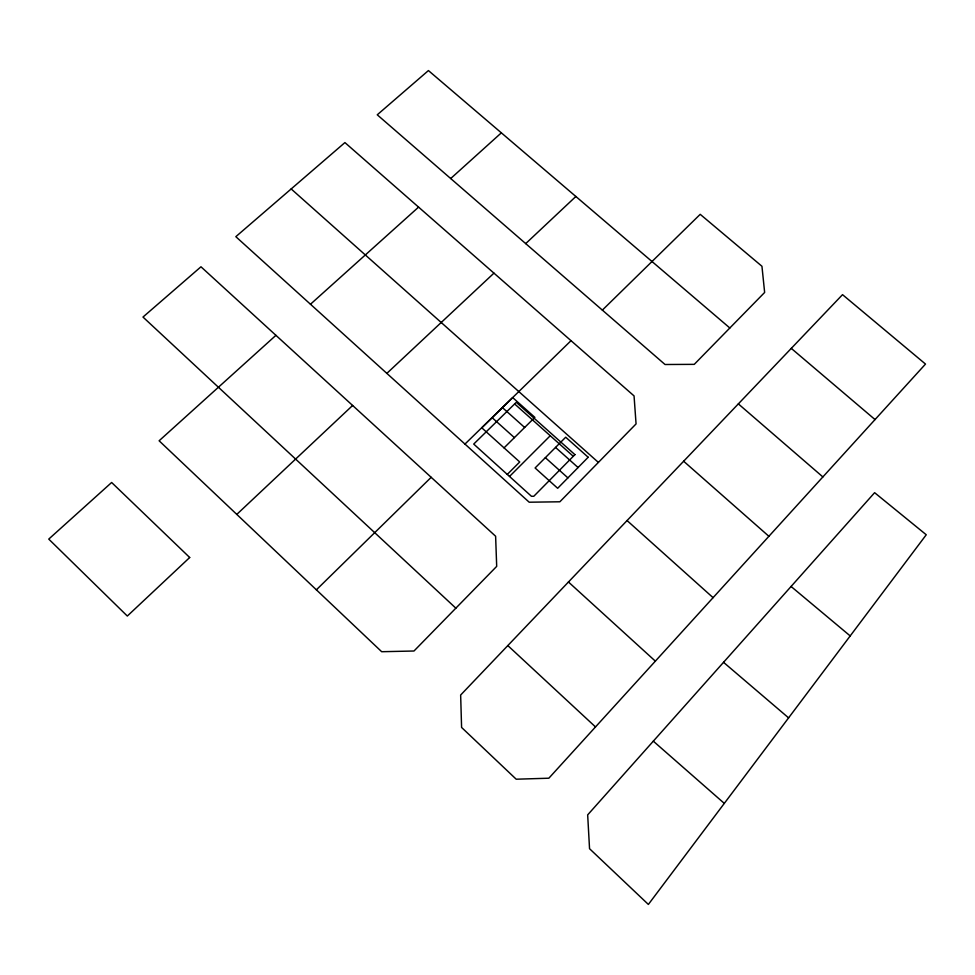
<?xml version="1.0" encoding="UTF-8"?>
<svg xmlns="http://www.w3.org/2000/svg" width="975" height="975" viewBox="0 0 975 975"><rect width="100%" height="100%" fill="white"/><g stroke="black" fill="none" stroke-linecap="round" stroke-linejoin="round"><path stroke-width="1.46" d="M724.303 803.388L648.375 904.434L589.546 848.701L587.669 814.881L874.612 492.68L926.25 534.763L724.303 803.388L653.311 741.158M655.358 661.148L925.507 364.065L842.522 294.657L460.651 695.029L461.589 727.447L516.202 779.208L548.852 778.208L655.358 661.148L568.425 581.977M729.836 327.99L694.261 364.357L665.035 364.504L377.252 114.806L428.427 70.566L729.836 327.99L764.644 292.451L761.95 266.272L700.208 214.329L602.355 310.111M507.268 474.411L519.724 461.979L481.784 427.818L512.692 397.593L534.861 417.373L504.051 447.866M509.523 476.446L550.241 435.74M316.375 589.826L431.182 477.311M571.009 340.689L464.965 444.076M352.621 405.466L236.791 514.398M525.708 243.616L575.872 196.475M386.843 373.376L493.947 273.146L634.055 395.911L636.066 423.918L559.869 501.784L529.193 502.21L235.828 236.681L344.918 142.582L493.947 273.146M275.925 335.327L159.12 440.785L381.676 651.714L413.985 651.007L496.689 566.378L495.617 536.238L200.972 266.784L142.984 317.058L455.861 608.181M450.706 178.522L501.333 132.856M310.464 304.249L418.567 207.127M791.078 586.475L850.188 635.919M791.286 348.38L875.026 419.567M723.535 662.318L788.604 717.88M738.343 403.882L822.863 476.921M683.658 461.248L768.885 536.287M291.172 188.943L598.394 462.418M514.642 403.955L573.276 456.3M555.555 447.415L578.077 467.537M502.442 407.611L524.648 427.477M627.071 520.565L713.066 597.651M545.354 457.665L567.901 477.884M492.143 417.678L514.386 437.641M507.817 645.572L595.493 726.923M588.181 457.251L557.663 488.292L535.092 467.976L565.707 437.214L588.181 457.251M574.921 454.63L533.8 496.263L531.472 496.299L473.716 444.064L516.299 402.322L574.921 454.63M189.698 557.505L127.323 616.042L48.75 539.102L111.637 482.491L189.698 557.505"/></g></svg>
